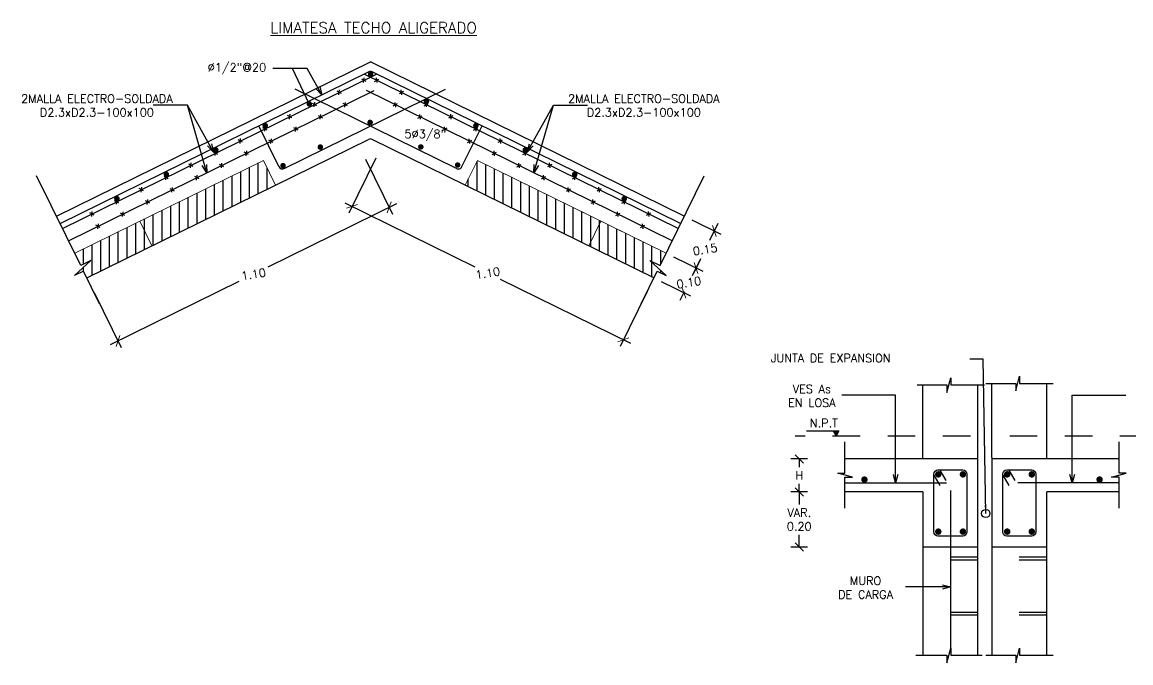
# Model space of a CAD drawing. Header units: metres. Extents: x -44 to 358, y -286 to 66.
# Drawn here: x 117.061 to 121.084, y 7.283 to 9.608 of the extents above; entities that cross this region are included whole.
import ezdxf

# ---------------------------------------------------------------- set-up
doc = ezdxf.new("R2010")
doc.units = ezdxf.units.M
doc.header["$LTSCALE"] = 0.3
doc.header["$PDMODE"] = 3
for name, pattern in [('CONTINU', [0]), ('HIDDEN', [9.525, 6.35, -3.175]), ('HIDDEN2', [4.7625, 3.175, -1.5875])]:
    doc.linetypes.add(name, pattern=pattern)
for name, color, linetype in [('ACERO', 5, 'Continuous'), ('BORDES', 7, 'Continuous'), ('BP', 3, 'Continuous'), ('DIMTEXTO', 4, 'Continuous'), ('HATCH', 8, 'Continuous'), ('XREF1$0$MUROS', 1, 'Continuous')]:
    doc.layers.add(name, color=color, linetype=linetype)
for name, color, linetype, lineweight in [('corte', 7, 'Continuous', 30), ('DETALLES', 7, 'Continuous', 20), ('VIGAS', 1, 'HIDDEN', 15)]:
    doc.layers.add(name, color=color, linetype=linetype, lineweight=lineweight)
doc.styles.add('RomanS', font='romans.shx')
doc.styles.add('SMPLEX', font='simplex.shx')
doc.dimstyles.new('D-15', dxfattribs={"dimscale": 0.15, "dimtxt": 0.2, "dimasz": 0.2, "dimexe": 0.18, "dimexo": 0.2, "dimgap": 0.1, "dimtad": 0, "dimtih": 1, "dimtoh": 1, "dimzin": 0, "dimdsep": 46, "dimtxsty": 'SMPLEX', "dimblk": 'OBLIQUE', "dimcen": 0.09, "dimdle": 0.2, "dimclrd": 4, "dimclre": 4, "dimclrt": 4, "dimadec": 0, "dimazin": 0, "dimtfac": 1, "dimtofl": 0, "dimtmove": 0, "dimatfit": 3, "dimldrblk": 'OPEN30', "dimfxl": 1, "dimtolj": 1, "dimtzin": 0, "dimarcsym": 0})
doc.dimstyles.new('DIM-15', dxfattribs={"dimscale": 0.15, "dimtxt": 0.2, "dimasz": 0.2, "dimexe": 0.2, "dimexo": 0.1, "dimgap": 0.1, "dimtad": 0, "dimtih": 1, "dimtoh": 1, "dimzin": 0, "dimdsep": 46, "dimtxsty": 'RomanS', "dimblk1": 'OBLIQUE', "dimblk2": 'OBLIQUE', "dimsah": 1, "dimcen": 0.09, "dimclrd": 4, "dimclre": 4, "dimclrt": 4, "dimadec": 0, "dimazin": 0, "dimtfac": 1, "dimtofl": 0, "dimtmove": 1, "dimatfit": 3, "dimldrblk": 'OBLIQUE', "dimfxl": 0.2, "dimfxlon": 1, "dimtolj": 1, "dimtzin": 0, "dimarcsym": 0})
pattern_1 = [(90, (91.18404, -9.66742), (-0.03175, 3e-18), [])]

# ---------------------------------------------------------------- blocks, each defined once
blk = doc.blocks.new('_OBLIQUE')
at = {"color": 0, "linetype": 'ByBlock'}
blk.add_line((-0.5, -0.5), (0.5, 0.5), dxfattribs=at)
blk = doc.blocks.new('*D432')
at = {"layer": 'DEFPOINTS', "color": 0, "transparency": 16777216}
for p in [(118.2932, 9.1374), (117.3085, 8.6529), (117.408, 8.4508)]:
    blk.add_point(p, dxfattribs=at)
at = {"layer": 'DETALLES', "color": 4, "lineweight": -2, "transparency": 16777216}
for p, q in [((118.3064, 9.1105), (118.4046, 8.911)), ((118.4196, 8.9485), (117.952, 8.7184)), ((117.381, 8.4376), (117.8486, 8.6676)), ((117.3218, 8.626), (117.4199, 8.4266))]:
    blk.add_line(p, q, dxfattribs=at)
at = {"layer": 'DETALLES', "color": 4, "lineweight": -2, "transparency": 16777216, "xscale": 0.03, "yscale": 0.03, "zscale": 0.03}
for p, rotation in [((118.3926, 8.9352), 26.19553543463102), ((117.408, 8.4508), 206.195535434631)]:
    blk.add_blockref('_OBLIQUE', p, dxfattribs=dict(at, rotation=rotation))
at = {"layer": 'DETALLES', "color": 4, "transparency": 16777216, "insert": (117.9003, 8.693), "char_height": 0.03, "attachment_point": 5, "rotation": 9, "style": 'SMPLEX'}
blk.add_mtext('\\A1;1.10', dxfattribs=at)
blk = doc.blocks.new('_Open30')
at = {"color": 0, "lineweight": -2}
for p, q in [((-1, 0.27), (0, 0)), ((0, 0), (-1, -0.27)), ((0, 0), (-1, 0))]:
    blk.add_line(p, q, dxfattribs=at)
blk = doc.blocks.new('*U119')
at = {"layer": 'ACERO'}
for p, q in [((0.0078, -0.0042), (-0.0078, 0.0042)), ((-0.0012, -0.0088), (0.0011, 0.0087))]:
    blk.add_line(p, q, dxfattribs=at)
blk = doc.blocks.new('*U120')
at = {"layer": 'ACERO', "color": 0, "linetype": 'ByBlock', "lineweight": -2, "transparency": 16777216}
for p in [(0.987, 0.4856), (0.8973, 0.4414), (0.8076, 0.3973), (0.7178, 0.3531), (0.6281, 0.309), (0.5384, 0.2649), (0.4486, 0.2207), (0.3589, 0.1766), (0.2692, 0.1324), (0.1795, 0.0883), (0.0897, 0.0441), (0, 0)]:
    blk.add_blockref('*U119', p, dxfattribs=at)
blk = doc.blocks.new('*U125')
at = {"layer": 'ACERO'}
for p, q in [((0.0078, -0.0042), (-0.0078, 0.0042)), ((-0.0012, -0.0088), (0.0011, 0.0087))]:
    blk.add_line(p, q, dxfattribs=at)
blk = doc.blocks.new('*U126')
at = {"layer": 'ACERO', "color": 0, "linetype": 'ByBlock', "lineweight": -2, "transparency": 16777216}
for p in [(0.8973, 0.4414), (0.8076, 0.3973), (0.7178, 0.3531), (0.6281, 0.309), (0.5384, 0.2649), (0.4486, 0.2207), (0.3589, 0.1766), (0.2692, 0.1324), (0.1795, 0.0883), (0.0897, 0.0441), (0, 0)]:
    blk.add_blockref('*U125', p, dxfattribs=at)
blk = doc.blocks.new('*U127')
at = {"layer": 'ACERO'}
for p, q in [((0.0078, -0.0042), (-0.0078, 0.0042)), ((-0.0012, -0.0088), (0.0011, 0.0087))]:
    blk.add_line(p, q, dxfattribs=at)
blk = doc.blocks.new('*U128')
at = {"layer": 'ACERO', "color": 0, "linetype": 'ByBlock', "lineweight": -2, "transparency": 16777216}
for p in [(0.987, 0.4856), (0.8973, 0.4414), (0.8076, 0.3973), (0.7178, 0.3531), (0.6281, 0.309), (0.5384, 0.2649), (0.4486, 0.2207), (0.3589, 0.1766), (0.2692, 0.1324), (0.1795, 0.0883), (0.0897, 0.0441), (0, 0)]:
    blk.add_blockref('*U127', p, dxfattribs=at)
blk = doc.blocks.new('*U129')
at = {"layer": 'ACERO'}
for p, q in [((0.0078, -0.0042), (-0.0078, 0.0042)), ((-0.0012, -0.0088), (0.0011, 0.0087))]:
    blk.add_line(p, q, dxfattribs=at)
blk = doc.blocks.new('*U130')
at = {"layer": 'ACERO', "color": 0, "linetype": 'ByBlock', "lineweight": -2, "transparency": 16777216}
for p in [(0.8973, 0.4414), (0.8076, 0.3973), (0.7178, 0.3531), (0.6281, 0.309), (0.5384, 0.2649), (0.4486, 0.2207), (0.3589, 0.1766), (0.2692, 0.1324), (0.1795, 0.0883), (0.0897, 0.0441), (0, 0)]:
    blk.add_blockref('*U129', p, dxfattribs=at)
blk = doc.blocks.new('*D433')
at = {"layer": 'DEFPOINTS', "color": 0, "transparency": 16777216}
for p in [(118.3574, 9.1414), (119.3421, 8.657), (119.2427, 8.4548)]:
    blk.add_point(p, dxfattribs=at)
at = {"layer": 'DETALLES', "color": 4, "lineweight": -2, "transparency": 16777216}
for p, q in [((118.3442, 9.1145), (118.2461, 8.915)), ((118.2311, 8.9525), (118.7036, 8.72)), ((119.2696, 8.4416), (118.797, 8.6741)), ((119.3289, 8.6301), (119.2307, 8.4306))]:
    blk.add_line(p, q, dxfattribs=at)
at = {"layer": 'DETALLES', "color": 4, "lineweight": -2, "transparency": 16777216, "xscale": 0.03, "yscale": 0.03, "zscale": 0.03}
for p, rotation in [((118.258, 8.9393), 153.804464565369), ((119.2427, 8.4548), 333.804464565369)]:
    blk.add_blockref('_OBLIQUE', p, dxfattribs=dict(at, rotation=rotation))
at = {"layer": 'DETALLES', "color": 4, "transparency": 16777216, "insert": (118.7503, 8.697), "char_height": 0.03, "attachment_point": 5, "rotation": 9, "style": 'SMPLEX'}
blk.add_mtext('\\A1;1.10', dxfattribs=at)
blk = doc.blocks.new('*D570')
at = {"layer": 'DEFPOINTS', "color": 0, "transparency": 16777216}
for p in [(119.3973, 8.7691), (119.5062, 8.7155), (119.3531, 8.6794)]:
    blk.add_point(p, dxfattribs=at)
at = {"layer": 'DETALLES', "color": 4, "lineweight": -2, "transparency": 16777216}
for p, q in [((119.4242, 8.7559), (119.5305, 8.7036)), ((119.5195, 8.7425), (119.4965, 8.6957)), ((119.38, 8.6662), (119.4863, 8.6139)), ((119.4488, 8.5989), (119.4641, 8.6298))]:
    blk.add_line(p, q, dxfattribs=at)
at = {"layer": 'DETALLES', "color": 4, "lineweight": -2, "transparency": 16777216, "xscale": 0.03, "yscale": 0.03, "zscale": 0.03}
for p, rotation in [((119.5062, 8.7155), 63.80446456536354), ((119.4621, 8.6258), 243.8044645653635)]:
    blk.add_blockref('_OBLIQUE', p, dxfattribs=dict(at, rotation=rotation))
at = {"layer": 'DETALLES', "color": 4, "transparency": 16777216, "insert": (119.4803, 8.6628), "char_height": 0.03, "attachment_point": 5, "rotation": 9, "style": 'SMPLEX'}
blk.add_mtext('\\A1;0.10', dxfattribs=at)
blk = doc.blocks.new('*D571')
at = {"layer": 'DEFPOINTS', "color": 0, "transparency": 16777216}
for p in [(119.4635, 8.9037), (119.5724, 8.8501), (119.3973, 8.7691)]:
    blk.add_point(p, dxfattribs=at)
at = {"layer": 'DETALLES', "color": 4, "lineweight": -2, "transparency": 16777216}
for p, q in [((119.4904, 8.8905), (119.5967, 8.8382)), ((119.5857, 8.877), (119.5555, 8.8158)), ((119.4242, 8.7559), (119.5305, 8.7036)), ((119.493, 8.6886), (119.5231, 8.7499))]:
    blk.add_line(p, q, dxfattribs=at)
at = {"layer": 'DETALLES', "color": 4, "lineweight": -2, "transparency": 16777216, "xscale": 0.03, "yscale": 0.03, "zscale": 0.03}
for p, rotation in [((119.5724, 8.8501), 63.80446456529518), ((119.5062, 8.7155), 243.8044645652952)]:
    blk.add_blockref('_OBLIQUE', p, dxfattribs=dict(at, rotation=rotation))
at = {"layer": 'DETALLES', "color": 4, "transparency": 16777216, "insert": (119.5393, 8.7828), "char_height": 0.03, "attachment_point": 5, "rotation": 9, "style": 'SMPLEX'}
blk.add_mtext('\\A1;0.15', dxfattribs=at)
blk = doc.blocks.new('*D2136')
at = {"layer": 'DEFPOINTS', "color": 0, "transparency": 16777216}
for p in [(119.8809, 8.0227), (120.137, 8.0227), (120.137, 7.9027)]:
    blk.add_point(p, dxfattribs=at)
at = {"layer": 'DIMTEXTO', "color": 4, "lineweight": -2, "transparency": 16777216}
for p, q in [((119.9109, 8.0227), (119.8509, 8.0227)), ((119.8809, 8.0227), (119.8809, 7.9927)), ((119.8809, 7.9027), (119.8809, 7.9327)), ((119.9109, 7.9027), (119.8509, 7.9027))]:
    blk.add_line(p, q, dxfattribs=at)
at = {"layer": 'DIMTEXTO', "color": 4, "lineweight": -2, "transparency": 16777216, "xscale": 0.03, "yscale": 0.03, "zscale": 0.03}
for p, rotation in [((119.8809, 8.0227), 90), ((119.8809, 7.9027), 270)]:
    blk.add_blockref('_OBLIQUE', p, dxfattribs=dict(at, rotation=rotation))
at = {"layer": 'DIMTEXTO', "color": 4, "transparency": 16777216, "insert": (119.8809, 7.9627), "char_height": 0.03, "attachment_point": 5, "style": 'RomanS'}
blk.add_mtext('\\A1;H', dxfattribs=at)
blk = doc.blocks.new('*D2137')
at = {"layer": 'DEFPOINTS', "color": 0, "transparency": 16777216}
for p in [(120.137, 7.9027), (119.8809, 7.7027), (120.137, 7.7027)]:
    blk.add_point(p, dxfattribs=at)
at = {"layer": 'DIMTEXTO', "color": 4, "lineweight": -2, "transparency": 16777216}
for p, q in [((119.9109, 7.9027), (119.8509, 7.9027)), ((119.8809, 7.9027), (119.8809, 7.8577)), ((119.8809, 7.7027), (119.8809, 7.7477)), ((119.9109, 7.7027), (119.8509, 7.7027))]:
    blk.add_line(p, q, dxfattribs=at)
at = {"layer": 'DIMTEXTO', "color": 4, "lineweight": -2, "transparency": 16777216, "xscale": 0.03, "yscale": 0.03, "zscale": 0.03}
for p, rotation in [((119.8809, 7.9027), 90), ((119.8809, 7.7027), 270)]:
    blk.add_blockref('_OBLIQUE', p, dxfattribs=dict(at, rotation=rotation))
at = {"layer": 'DIMTEXTO', "color": 4, "transparency": 16777216, "insert": (119.8809, 7.8027), "char_height": 0.03, "attachment_point": 5, "style": 'RomanS'}
blk.add_mtext('\\A1;VAR.\\P0.20', dxfattribs=at)

msp = doc.modelspace()

# ---------------------------------------------------------------- hatches: boundary and pattern name
msp.add_hatch(color=4).paths.add_polyline_path([(120.0248246, 8.1249275), (120.0044656, 8.1249275), (120.0146451, 8.1048311)])
at = {"layer": 'HATCH'}
h = msp.add_hatch(dxfattribs=at)
h.set_pattern_fill('ANSI31', color=256, scale=0.01, angle=45)
h.set_pattern_definition(pattern_1)
h.paths.add_polyline_path([(117.5315294, 8.7955162), (117.9801757, 9.0162342), (117.9360321, 9.1059634), (117.4873858, 8.8852455)])
h = msp.add_hatch(dxfattribs=at)
h.set_pattern_fill('ANSI31', color=256, scale=0.01, angle=45)
h.set_pattern_definition(pattern_1)
h.paths.add_polyline_path([(118.6684629, 9.0162342), (119.1171093, 8.7955162), (119.1612529, 8.8852455), (118.7126065, 9.1059634)])
h = msp.add_hatch(dxfattribs=at)
h.set_pattern_fill('ANSI31', color=256, scale=0.01, angle=45)
h.set_pattern_definition(pattern_1)
h.paths.add_polyline_path([(117.295508, 8.6794021), (117.5315294, 8.7955162), (117.4873858, 8.8852455), (117.2513644, 8.7691314), (117.2730939, 8.7249624), (117.3100726, 8.7431546), (117.2504865, 8.6879624), (117.2833441, 8.7041272)])
h = msp.add_hatch(dxfattribs=at)
h.set_pattern_fill('ANSI31', color=256, scale=0.01, angle=45)
h.set_pattern_definition(pattern_1)
h.paths.add_polyline_path([(119.1171093, 8.7955162), (119.3531307, 8.6794021), (119.3652945, 8.7041272), (119.3981522, 8.6879624), (119.338566, 8.7431546), (119.3755447, 8.7249624), (119.3972743, 8.7691314), (119.1612529, 8.8852455)])

# ---------------------------------------------------------------- linework, layer by layer
at = {"color": 4}
for p, q in [((119.9072515, 8.1249275), (120.0248246, 8.1249275)), ((120.0044656, 8.1249275), (120.0146451, 8.1048311)), ((120.0248246, 8.1249275), (120.0146451, 8.1048311))]:
    msp.add_line(p, q, dxfattribs=at)
at = {"color": 3}
for points in [[(120.3085313, 8.2915578), (120.4169819, 8.2915578), (120.4169819, 8.2640463), (120.4304648, 8.3173132), (120.4304648, 8.2915578), (120.5529825, 8.2915578)], [(120.5585313, 8.2969029), (120.6669819, 8.2969029), (120.6669819, 8.2693914), (120.6804648, 8.3226583), (120.6804648, 8.2969029), (120.8029825, 8.2969029)], [(120.0466084, 7.8444328), (120.0466084, 7.9569848), (120.07412, 7.9569848), (120.0208531, 7.9704677), (120.0466084, 7.9704677), (120.0466084, 8.0842204)], [(121.0418266, 7.8444328), (121.0418266, 7.9569848), (121.014315, 7.9569848), (121.0675819, 7.9704677), (121.0418266, 7.9704677), (121.0418266, 8.0842204)], [(120.3044299, 7.3102176), (120.4169819, 7.3102176), (120.4169819, 7.282706), (120.4304648, 7.3359729), (120.4304648, 7.3102176), (120.5442175, 7.3102176)], [(120.5585313, 7.3102176), (120.6669819, 7.3102176), (120.6669819, 7.282706), (120.6804648, 7.3359729), (120.6804648, 7.3102176), (120.8029825, 7.3102176)]]:
    msp.add_lwpolyline(points, dxfattribs=at)
at = {"layer": 'ACERO'}
for p, q in [((117.1983921, 8.8768065), (118.3176978, 9.4274649)), ((119.4502466, 8.8768065), (118.3309409, 9.4274649)), ((118.0118694, 9.0764049), (118.5973225, 9.3644269)), ((118.6367693, 9.0764049), (118.0513161, 9.3644269)), ((117.9917885, 9.0832427), (117.9189515, 9.231296)), ((118.6568502, 9.0832427), (118.7296871, 9.231296)), ((120.3912159, 7.9813229), (120.4130245, 7.9438765)), ((120.6412159, 7.9813229), (120.6630245, 7.9438765)), ((120.0466084, 7.9359678), (120.4147332, 7.9359678)), ((120.3693834, 7.9637445), (120.3911919, 7.9262981)), ((120.6193834, 7.9637445), (120.6411919, 7.9262981)), ((121.0418266, 7.9359678), (120.6737018, 7.9359678)), ((120.4301948, 7.9086256), (120.4301948, 7.3349064))]:
    msp.add_line(p, q, dxfattribs=at)
at = {"layer": 'ACERO', "color": 6}
for p, q in [((117.2072208, 8.8588607), (118.3463911, 9.4192917)), ((119.4414179, 8.8588607), (118.3022475, 9.4192917)), ((117.2292926, 8.813996), (118.3377321, 9.3593086)), ((119.4193461, 8.813996), (118.3101029, 9.359704))]:
    msp.add_line(p, q, dxfattribs=at)
at = {"layer": 'ACERO'}
for points, const_width in [([(118.3300542, 9.4187115, -1), (118.3201774, 9.4171471, -1)], 0.01), ([(118.1076768, 9.3115198, -1), (118.0977999, 9.3099554, -1)], 0.01), ([(118.5326951, 9.3210787, -1), (118.5228182, 9.3195143, -1)], 0.01), ([(117.9476482, 9.2327915, -1), (117.9377713, 9.2312271, -1)], 0.01), ([(118.3283323, 9.2446903, -1), (118.3184555, 9.243126, -1)], 0.01), ([(118.7121537, 9.2327915, -1), (118.7022768, 9.2312271, -1)], 0.01), ([(117.768229, 9.1444831, -1), (117.7583521, 9.1429187, -1)], 0.01), ([(118.1475179, 9.1549928, -1), (118.137641, 9.1534284, -1)], 0.01), ([(118.5123249, 9.155576, -1), (118.5024481, 9.1540117, -1)], 0.01), ([(118.8915729, 9.1444831, -1), (118.881696, 9.1429187, -1)], 0.01), ([(118.0122731, 9.0877063, -1), (118.0023962, 9.086142, -1)], 0.01), ([(118.6458328, 9.0898949, -1), (118.6359559, 9.0883306, -1)], 0.01), ([(117.5887704, 9.0561959, -1), (117.5788936, 9.0546316, -1)], 0.01), ([(119.0710314, 9.0561959, -1), (119.0611546, 9.0546316, -1)], 0.01), ([(117.4092726, 8.9679299, -1), (117.3993957, 8.9663656, -1)], 0.01), ([(119.250535, 8.9678856, -1), (119.2406581, 8.9663212, -1)], 0.01), ([(120.3796264, 7.9665804, 1), (120.3913264, 7.9665804, 1)], 0.0117), ([(120.4807633, 7.9665804, -1), (120.4690633, 7.9665804, -1)], 0.0117), ([(120.6296264, 7.9665804, 1), (120.6413264, 7.9665804, 1)], 0.0117), ([(120.7307633, 7.9665804, -1), (120.7190633, 7.9665804, -1)], 0.0117), ([(120.1116551, 7.9476677, 1), (120.1233551, 7.9476677, 1)], 0.0117), ([(120.9767798, 7.9476677, -1), (120.9650798, 7.9476677, -1)], 0.0117), ([(120.3796264, 7.7587667, -1), (120.3913264, 7.7587667, -1)], 0.0117), ([(120.4807633, 7.7587667, 1), (120.4690633, 7.7587667, 1)], 0.0117), ([(120.6296264, 7.7587667, -1), (120.6413264, 7.7587667, -1)], 0.0117), ([(120.7307633, 7.7587667, 1), (120.7190633, 7.7587667, 1)], 0.0117)]:
    msp.add_lwpolyline(points, format="xyb", close=True, dxfattribs=dict(at, const_width=const_width))
for points in [[(120.3843834, 7.9826736), (120.4743834, 7.9826736, -0.414213562), (120.4893834, 7.9676736), (120.4893834, 7.7576736, -0.414213562), (120.4743834, 7.7426736), (120.3843834, 7.7426736, -0.414213562), (120.3693834, 7.7576736), (120.3693834, 7.9676736, -0.414213562)], [(120.6343834, 7.9826736), (120.7243834, 7.9826736, -0.414213562), (120.7393834, 7.9676736), (120.7393834, 7.7576736, -0.414213562), (120.7243834, 7.7426736), (120.6343834, 7.7426736, -0.414213562), (120.6193834, 7.7576736), (120.6193834, 7.9676736, -0.414213562)]]:
    msp.add_lwpolyline(points, format="xyb", close=True, dxfattribs=at)
for centre, start, end in [((118.3243193, 9.4140055), 63.8044646, 116.1955354), ((118.0052479, 9.0898643), 206.1955354, 296.1955354)]:
    msp.add_arc(centre, 0.015, start, end, dxfattribs=at)
at = {"layer": 'ACERO', "ltscale": 0.001}
msp.add_arc((118.6433908, 9.0898643), 0.015, 243.8044646, 333.8044646, dxfattribs=at)
at = {"layer": 'BORDES', "color": 1}
for p, q in [((120.3293834, 8.0226736), (120.3293834, 8.2915578)), ((120.5293834, 8.0226736), (120.5293834, 8.2915578)), ((120.5793834, 8.0280187), (120.5793834, 8.2969029)), ((120.7793834, 8.0280187), (120.7793834, 8.2969029)), ((120.5293834, 8.0226736), (120.0466084, 8.0226736)), ((120.5293834, 7.3102176), (120.5293834, 8.0226736)), ((120.5793834, 8.0282912), (120.5793834, 7.3102176)), ((121.0418266, 8.0226736), (120.5793834, 8.0226736)), ((120.7793834, 8.0226736), (120.7793834, 8.0280187)), ((120.3293834, 7.9026736), (120.0466084, 7.9026736)), ((120.3293834, 7.9026736), (120.3293834, 7.3102176)), ((121.0418266, 7.9026736), (120.7793834, 7.9026736)), ((120.7793834, 7.3102176), (120.7793834, 7.9026736)), ((120.5293834, 7.7026736), (120.3293834, 7.7026736)), ((120.7793834, 7.7026736), (120.5793834, 7.7026736))]:
    msp.add_line(p, q, dxfattribs=at)
at = {"layer": 'BP'}
for points in [[(117.341753, 8.5854013), (117.2833441, 8.7041272), (117.2504865, 8.6879624), (117.3100726, 8.7431546), (117.2730939, 8.7249624), (117.1130608, 9.0502566)], [(119.3068857, 8.5854013), (119.3652945, 8.7041272), (119.3981522, 8.6879624), (119.338566, 8.7431546), (119.3755447, 8.7249624), (119.5355778, 9.0502566)]]:
    msp.add_lwpolyline(points, dxfattribs=at)
at = {"layer": 'corte'}
for p, q in [((117.185149, 8.9037253), (118.3243193, 9.4641564)), ((119.4634897, 8.9037253), (118.3243193, 9.4641564)), ((117.295508, 8.6794021), (118.3176978, 9.1822829)), ((119.3531307, 8.6794021), (118.3309409, 9.1822829))]:
    msp.add_line(p, q, dxfattribs=at)
msp.add_arc((118.3243193, 9.1688236), 0.015, 63.8044646, 116.1955354, dxfattribs=at)
at = {"layer": 'DIMTEXTO', "linetype": 'Continuous'}
for p, q in [((118.0950372, 9.4393308), (117.9708999, 9.4393308)), ((118.1027383, 9.3107376), (118.0410862, 9.4393308)), ((117.6602776, 9.3057719), (117.5361402, 9.3057719)), ((118.9883611, 9.3057719), (119.1124984, 9.3057719))]:
    msp.add_line(p, q, dxfattribs=at)
at = {"layer": 'VIGAS', "color": 8, "linetype": 'CONTINU', "ltscale": 0.001}
for p, q in [((117.2513644, 8.7691314), (117.9360321, 9.1059634)), ((117.9801757, 9.0162342), (117.9360321, 9.1059634)), ((118.6684629, 9.0162342), (118.7126065, 9.1059634)), ((119.3431939, 8.795737), (118.7126065, 9.1059634)), ((119.3972743, 8.7691314), (118.7126065, 9.1059634)), ((117.5315294, 8.7955162), (117.4873858, 8.8852455)), ((119.1171093, 8.7955162), (119.1612529, 8.8852455))]:
    msp.add_line(p, q, dxfattribs=at)
at = {"layer": 'XREF1$0$MUROS', "color": 8, "linetype": 'HIDDEN2', "ltscale": 0.005}
for p, q in [((120.5021208, 8.1048311), (119.8660102, 8.1048311)), ((121.1448758, 8.1048311), (120.5793834, 8.1048311)), ((120.5293834, 7.665725), (120.3293834, 7.665725)), ((120.5293834, 7.6551633), (120.3293834, 7.6551633)), ((120.7793834, 7.665725), (120.5793834, 7.665725)), ((120.7793834, 7.6551633), (120.5793834, 7.6551633)), ((120.5293834, 7.465725), (120.3293834, 7.465725)), ((120.5293834, 7.4551633), (120.3293834, 7.4551633)), ((120.7793834, 7.465725), (120.5793834, 7.465725)), ((120.7793834, 7.4551633), (120.5793834, 7.4551633))]:
    msp.add_line(p, q, dxfattribs=at)

# ---------------------------------------------------------------- block references
at = {"layer": 'ACERO'}
for name, p in [('*U120', (117.3140014, 8.9113514)), ('*U126', (117.3360732, 8.8664867))]:
    msp.add_blockref(name, p, dxfattribs=at)
at = {"layer": 'ACERO', "xscale": -1}
for name, p in [('*U128', (119.3346373, 8.9113514)), ('*U130', (119.3125655, 8.8664867))]:
    msp.add_blockref(name, p, dxfattribs=at)

# ---------------------------------------------------------------- texts
at = {"color": 4, "char_height": 0.03, "attachment_point": 5, "style": 'SMPLEX'}
for s, insert in [('\\pxql;JUNTA DE EXPANSION', (119.9949319, 8.3884949)), ('VES As \\PEN LOSA', (119.9266598, 8.2514651)), ('{\\fRomanS|b1|i0|c0|p2;N.P.T}', (119.97008, 8.1527525)), ('MURO\\PDE CARGA', (120.1215452, 7.5554026))]:
    msp.add_mtext(s, dxfattribs=dict(at, insert=insert))
at = {"layer": 'DETALLES', "color": 4, "insert": (118.3359042, 9.5875343), "char_height": 0.04, "attachment_point": 5, "style": 'SMPLEX'}
msp.add_mtext('\\A1;{\\LLIMATESA TECHO ALIGERADO }', dxfattribs=at)
at = {"layer": 'DIMTEXTO', "color": 4, "char_height": 0.03, "attachment_point": 5, "style": 'SMPLEX'}
for s, insert in [('%%C1/2"@20', (117.8399719, 9.4385641, -0.5410026)), ('{\\fSimplex|b0|i0|c0|p2;2MALLA ELECTRO-SOLDADA\\PD2.3xD2.3-100x100}', (117.3318659, 9.3050052, -0.5410026)), ('{\\fSimplex|b0|i0|c0|p2;2MALLA ELECTRO-SOLDADA\\PD2.3xD2.3-100x100}', (119.3167727, 9.3050052, -0.5410026)), ('5%%C3/8"', (118.524039, 9.1969545))]:
    msp.add_mtext(s, dxfattribs=dict(at, insert=insert))

# ---------------------------------------------------------------- dimensions: what is measured, and where the dimension line sits
at = {"layer": 'DETALLES'}
for p1, p2, distance, picture, middle in [((118.2931896, 9.1373706), (117.3085218, 8.6529493), 0.2252695, '*D432', (117.9002977, 8.6930273)), ((118.357427, 9.1413911), (119.3420948, 8.6569698), -0.2252695, '*D433', (118.7503189, 8.6970478)), ((119.3972743, 8.7691314), (119.4634897, 8.9037253), -0.1214202, '*D571', (119.5393315, 8.7828291))]:
    dim = msp.add_aligned_dim(p1=p1, p2=p2, distance=distance, dimstyle='D-15', dxfattribs=at)
    dim.commit()
    dim.dimension.update_dxf_attribs({"geometry": picture, "text_midpoint": middle, "text_rotation": 9})
dim = msp.add_linear_dim(base=(119.5062238, 8.7155321), p1=(119.3531307, 8.6794021), p2=(119.3972743, 8.7691314), angle=63.8044646, dimstyle='D-15', dxfattribs=at)
dim.commit()
dim.dimension.update_dxf_attribs({"geometry": '*D570', "text_midpoint": (119.4802687, 8.6627741), "dimtype": 161, "text_rotation": 9})
at = {"layer": 'DIMTEXTO'}
for base, p2, angle, text, picture, middle in [((119.8809479, 8.0226736), (120.1370141, 8.0226736), 90, 'H', '*D2136', (119.8809479, 7.9626736)), ((119.8809479, 7.7026736), (120.1370141, 7.7026736), 270, 'VAR.\\P<>', '*D2137', (119.8809479, 7.8026736))]:
    dim = msp.add_linear_dim(base=base, p1=(120.1370141, 7.9026736), p2=p2, angle=angle, text=text, dimstyle='DIM-15', dxfattribs=at)
    dim.commit()
    dim.dimension.update_dxf_attribs({"geometry": picture, "text_midpoint": middle})

# ---------------------------------------------------------------- leaders
at = {"color": 1}
for points in [[(120.2306708, 7.9359678), (120.2306708, 8.2538858), (120.035933, 8.2538858)], [(120.8713435, 7.9359678), (120.8713435, 8.2538858), (121.0660812, 8.2538858)], [(120.4301948, 7.558042), (120.2662055, 7.558042)]]:
    msp.add_leader(points, dimstyle='D-15', dxfattribs=at)
at = {"layer": 'DIMTEXTO', "linetype": 'Continuous'}
for points in [[(118.1482013, 9.3440787), (118.0950372, 9.4393308)], [(117.7548948, 9.1362498), (117.6602776, 9.3057719)], [(118.8937439, 9.1362498), (118.9883611, 9.3057719)]]:
    msp.add_leader(points, dimstyle='D-15', override={"dimgap": 0.1, "dimtad": 0}, dxfattribs=at)
for points in [[(117.7304816, 9.0605631), (117.6602776, 9.3057719)], [(118.9181571, 9.0605631), (118.9883611, 9.3057719)]]:
    msp.add_leader(points, dimstyle='D-15', dxfattribs=at)
at = {"layer": 'DIMTEXTO', "lineweight": -3}
msp.add_leader([(120.5578231, 7.8245605), (120.5486821, 8.3843647), (120.5000872, 8.3843647)], dimstyle='D-15', override={"dimgap": 0.1, "dimtad": 0, "dimldrblk": 'DotBlank'}, dxfattribs=at)

doc.saveas('drawing.dxf')
